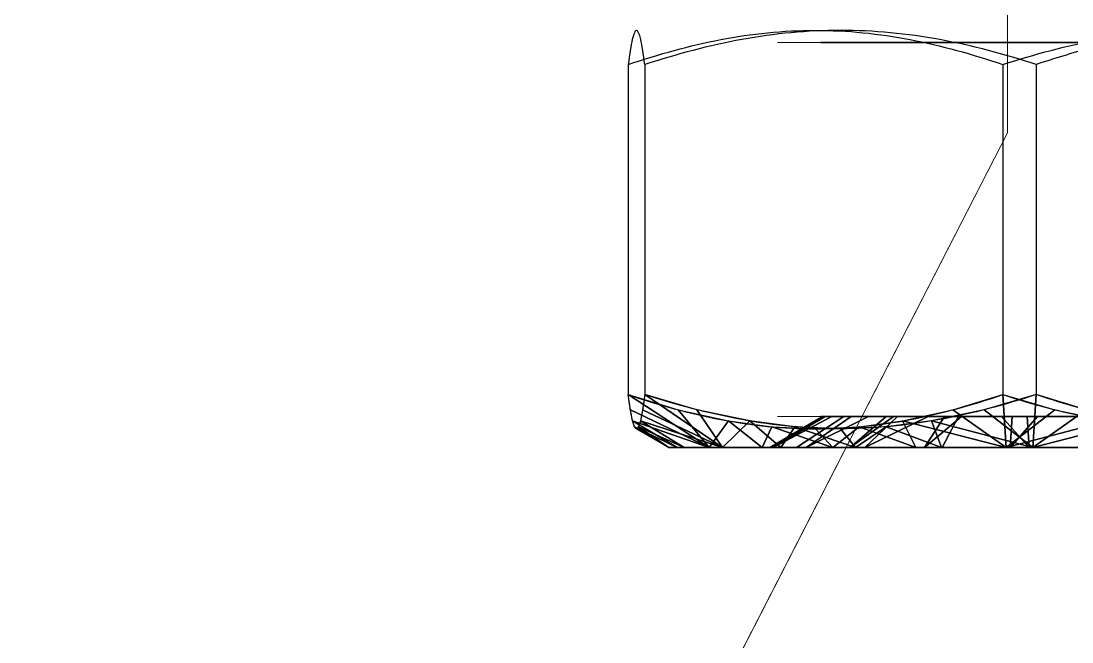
# Model space of a CAD drawing. Header units: millimetres. Extents: x -228 to 252, y -232 to 100.
# Drawn here: x 145.25 to 171.3, y -129.69 to -114.3 of the extents above; entities that cross this region are included whole.
import ezdxf
from ezdxf.lldxf.tags import DXFTag

# ---------------------------------------------------------------- set-up
doc = ezdxf.new("R2010")
doc.units = ezdxf.units.MM
doc.layers.add('1', color=7, linetype='Continuous', true_color=0xffffff)
tags = doc.linetypes.add('DASHED', pattern=[25.72, 12.86, -12.86]).pattern_tags.tags
tags[6:7] = [DXFTag(74, 4), DXFTag(75, 0), DXFTag(340, '0'), DXFTag(46, 0.0), DXFTag(50, 0.0), DXFTag(44, 0.0), DXFTag(45, 0.0)]
tags[4:5] = [DXFTag(74, 4), DXFTag(75, 0), DXFTag(340, '0'), DXFTag(46, 0.0), DXFTag(50, 0.0), DXFTag(44, 0.0), DXFTag(45, 0.0)]

# ---------------------------------------------------------------- blocks, each defined once
blk = doc.blocks.new('UG_SURFACE_022')
at = {"layer": '1', "color": 60, "linetype": 'Continuous', "lineweight": 18}
for points in [[(138.999999, 79.999998, -119.999997), (138.999999, 21, -5), (138.999999, 21), (138.999999, 46.328951)], [(150.999993, 46.328951), (150.999993, 21), (150.999993, 21, -5), (150.999993, 79.999998, -119.999997)], [(138.999999, 21, -5), (150.999993, 21, -5), (150.999993, 21), (138.999999, 21)]]:
    blk.add_3dface(points, dxfattribs=at)
blk = doc.blocks.new('plohadka_fiksatora_traversi_BODY')
at = {"layer": '1', "color": 60, "linetype": 'Continuous', "lineweight": 18}
for p, q in [((139, 80, -120), (139, 21, -5)), ((151, 21, -5), (151, 80, -120)), ((139, 21), (139, 21, -5)), ((139, 21, -5), (151, 21, -5)), ((151, 21), (151, 21, -5))]:
    blk.add_line(p, q, dxfattribs=at)
blk.add_blockref('UG_SURFACE_022', (0, 0), dxfattribs=at)
blk = doc.blocks.new('UG_SURFACE_025')
at = {"layer": '1', "color": 110, "linetype": 'Continuous', "lineweight": 25}
for points in [[(-6.215565, 8.234326, 0.933488), (-5.484827, 9.5, 1.310386), (-4.35, 7.534421)], [(-4.35, 7.534421), (-5.484827, 9.5, 1.310386), (-4.024318, 9.5, 0.933705)], [(-4.35, 7.534421), (-4.024318, 9.5, 0.933705), (-2.545517, 9.5, 0.655364)], [(-2.545517, 9.5, 0.655364), (-2.251726, 8.403555), (-4.35, 7.534421)], [(-1.085301, 6.155048), (-3.125, 5.412659), (-4.35, 7.534421), (-2.251726, 8.403555)], [(-6.954483, 6.954483, 0.655364), (-6.215565, 8.234326, 0.933488), (-4.35, 7.534421)], [(-4.35, 7.534421), (-6.151829, 6.151829), (-6.954483, 6.954483, 0.655364)], [(-6.151829, 6.151829), (-4.35, 7.534421), (-3.125, 5.412659), (-4.787778, 4.017422)], [(-7.587312, 5.858391, 0.511431), (-6.954483, 6.954483, 0.655364), (-6.151829, 6.151829)], [(-7.587312, 5.858391, 0.511431), (-6.151829, 6.151829), (-7.534421, 4.35)], [(-7.534421, 4.35), (-6.151829, 6.151829), (-4.787778, 4.017422)], [(-3.125, 5.412659), (-1.085301, 6.155048), (-0.855478, 4.851656, 0.764123), (-1.861295, 4.485568, 0.764123)], [(-7.534421, 4.35), (-8.227241, 4.75, 0.46188), (-7.587312, 5.858391, 0.511431)], [(-4.787778, 4.017422), (-3.125, 5.412659), (-2.46325, 4.266474, 0.764123), (-3.447503, 3.440588, 0.764123)], [(-1.861295, 4.485568, 0.764123), (-2.46325, 4.266474, 0.764123), (-3.125, 5.412659)], [(-8.867012, 3.641885, 0.511407), (-8.227241, 4.75, 0.46188), (-7.534421, 4.35)], [(-7.534421, 4.35), (-8.403555, 2.251726), (-8.867012, 3.641885, 0.511407)], [(-4.787778, 4.017422), (-5.873079, 2.137626), (-8.403555, 2.251726), (-7.534421, 4.35)], [(-5.873079, 2.137626), (-4.787778, 4.017422), (-3.773918, 3.166693, 0.764123), (-4.523175, 1.868941, 0.764123)], [(-3.447503, 3.440588, 0.764123), (-3.773918, 3.166693, 0.764123), (-4.787778, 4.017422)], [(-8.403555, 2.251726), (-9.5, 2.545517, 0.655364), (-8.867012, 3.641885, 0.511407)], [(-8.7, 0), (-10.238391, 1.266585, 0.933251), (-9.5, 2.545517, 0.655364)], [(-9.5, 2.545517, 0.655364), (-8.403555, 2.251726), (-8.7, 0)], [(-5.873079, 2.137626), (-6.25, 0), (-8.7, 0), (-8.403555, 2.251726)], [(-4.629396, 1.684962, 0.764123), (-4.9265, 0, 0.764123), (-6.25, 0), (-5.873079, 2.137626)], [(-4.523175, 1.868941, 0.764123), (-4.629396, 1.684962, 0.764123), (-5.873079, 2.137626)], [(-8.7, 0), (-10.969655, 0, 1.310386), (-10.238391, 1.266585, 0.933251)], [(-10.238918, -1.265674, 0.933488), (-10.969655, 0, 1.310386), (-8.7, 0)], [(-9.5, -2.545517, 0.655364), (-10.238918, -1.265674, 0.933488), (-8.7, 0)], [(-8.7, 0), (-8.403555, -2.251726), (-9.5, -2.545517, 0.655364)], [(-8.403555, -2.251726), (-8.7, 0), (-6.25, 0), (-5.873079, -2.137626)], [(-4.9265, 0, 0.764123), (-4.629396, -1.684962, 0.764123), (-5.873079, -2.137626), (-6.25, 0)], [(-5.873079, -2.137626), (-4.629396, -1.684962, 0.764123), (-4.523175, -1.868941, 0.764123)], [(-4.523175, -1.868941, 0.764123), (-3.773918, -3.166693, 0.764123), (-4.787778, -4.017422), (-5.873079, -2.137626)], [(-8.867171, -3.64161, 0.511431), (-9.5, -2.545517, 0.655364), (-8.403555, -2.251726)], [(-8.867171, -3.64161, 0.511431), (-8.403555, -2.251726), (-7.534421, -4.35)], [(-7.534421, -4.35), (-8.403555, -2.251726), (-5.873079, -2.137626)], [(-5.873079, -2.137626), (-4.787778, -4.017422), (-6.151829, -6.151829), (-7.534421, -4.35)], [(-4.787778, -4.017422), (-3.773918, -3.166693, 0.764123), (-3.447503, -3.440588, 0.764123)], [(-7.534421, -4.35), (-8.227241, -4.75, 0.46188), (-8.867171, -3.64161, 0.511431)], [(-3.447503, -3.440588, 0.764123), (-2.46325, -4.266474, 0.764123), (-3.125, -5.412659), (-4.787778, -4.017422)], [(4.787778, -4.017422), (3.125, -5.412659), (2.46325, -4.266474, 0.764123), (3.447503, -3.440588, 0.764123)], [(-4.787778, -4.017422), (-3.125, -5.412659), (-4.35, -7.534421), (-6.151829, -6.151829)], [(6.151829, -6.151829), (4.35, -7.534421), (3.125, -5.412659), (4.787778, -4.017422)], [(-7.587471, -5.858115, 0.511407), (-8.227241, -4.75, 0.46188), (-7.534421, -4.35)], [(-7.534421, -4.35), (-6.151829, -6.151829), (-7.587471, -5.858115, 0.511407)], [(-3.125, -5.412659), (-2.46325, -4.266474, 0.764123), (-1.861295, -4.485568, 0.764123)], [(1.861295, -4.485568, 0.764123), (2.46325, -4.266474, 0.764123), (3.125, -5.412659)], [(-1.861295, -4.485568, 0.764123), (-0.855478, -4.851656, 0.764123), (-1.085301, -6.155048), (-3.125, -5.412659)], [(3.125, -5.412659), (1.085301, -6.155048), (0.855478, -4.851656, 0.764123), (1.861295, -4.485568, 0.764123)], [(-1.085301, -6.155048), (-0.855478, -4.851656, 0.764123), (0, -4.851656, 0.764123)], [(0, -4.851656, 0.764123), (0.855478, -4.851656, 0.764123), (1.085301, -6.155048), (-1.085301, -6.155048)], [(-2.251726, -8.403555), (-4.35, -7.534421), (-3.125, -5.412659), (-1.085301, -6.155048)], [(1.085301, -6.155048), (3.125, -5.412659), (4.35, -7.534421), (2.251726, -8.403555)], [(-6.151829, -6.151829), (-6.954483, -6.954483, 0.655364), (-7.587471, -5.858115, 0.511407)], [(-6.954483, -6.954483, 0.655364), (-6.151829, -6.151829), (-4.35, -7.534421)], [(0, -8.7), (-2.251726, -8.403555), (-1.085301, -6.155048)], [(-1.085301, -6.155048), (1.085301, -6.155048), (2.251726, -8.403555), (0, -8.7)], [(4.35, -7.534421), (6.151829, -6.151829), (6.954483, -6.954483, 0.655364)], [(-4.35, -7.534421), (-6.216091, -8.233415, 0.933251), (-6.954483, -6.954483, 0.655364)], [(6.954483, -6.954483, 0.655364), (6.215565, -8.234326, 0.933488), (4.35, -7.534421)], [(-4.35, -7.534421), (-5.484827, -9.5, 1.310386), (-6.216091, -8.233415, 0.933251)], [(-4.024318, -9.5, 0.933705), (-5.484827, -9.5, 1.310386), (-4.35, -7.534421)], [(-4.35, -7.534421), (-2.251726, -8.403555), (-2.545517, -9.5, 0.655364)], [(-2.545517, -9.5, 0.655364), (-4.024318, -9.5, 0.933705), (-4.35, -7.534421)], [(2.545517, -9.5, 0.655364), (2.251726, -8.403555), (4.35, -7.534421)], [(4.35, -7.534421), (4.028095, -9.5, 0.934556), (2.545517, -9.5, 0.655364)], [(4.35, -7.534421), (5.484827, -9.5, 1.310386), (4.028095, -9.5, 0.934556)], [(6.215565, -8.234326, 0.933488), (5.484827, -9.5, 1.310386), (4.35, -7.534421)], [(-1.276581, -9.5, 0.511179), (-2.545517, -9.5, 0.655364), (-2.251726, -8.403555)], [(-1.276581, -9.5, 0.511179), (-2.251726, -8.403555), (0, -8.7)], [(0, -8.7), (2.251726, -8.403555), (1.275243, -9.5, 0.511076)], [(2.251726, -8.403555), (2.545517, -9.5, 0.655364), (1.275243, -9.5, 0.511076)], [(0, -8.7), (0, -9.5, 0.46188), (-1.276581, -9.5, 0.511179)], [(1.275243, -9.5, 0.511076), (0, -9.5, 0.46188), (0, -8.7)]]:
    blk.add_3dface(points, dxfattribs=at)
blk = doc.blocks.new('1039-m12p_BODY')
at = {"layer": '1', "color": 110, "linetype": 'Continuous', "lineweight": 25}
for p, q in [((-5.485, 9.5, 9.49), (-5.485, 9.5, 1.31)), ((-10.97, 0, 9.49), (-10.97, 0, 1.31)), ((-5.485, -9.5, 9.49), (-5.485, -9.5, 1.31)), ((5.485, -9.5, 9.49), (5.485, -9.5, 1.31))]:
    blk.add_line(p, q, dxfattribs=at)
for centre, radius in [((0, 0), 8.7), ((0, 0), 6.25), ((0, 0, 10.036), 4.927)]:
    blk.add_circle(centre, radius, dxfattribs=at)
at = {"layer": '1', "color": 51, "linetype": 'DASHED', "lineweight": 13}
for centre in [(0, 0, 0.764), (0, 0, 10.036)]:
    blk.add_circle(centre, 6, dxfattribs=at)
at = {"layer": '1', "color": 110, "linetype": 'Continuous', "lineweight": 25, "extrusion": (6.60227e-17, 0, -1)}
blk.add_circle((0, 0, -0.764), 4.927, dxfattribs=at)
at = {"layer": '1', "color": 110, "linetype": 'Continuous', "lineweight": 25, "extrusion": (0.866025, -0.5, -3.81559e-16)}
blk.add_open_spline([(-10.97, 0, 9.49), (-10.522, 0.776, 9.748), (-10.071, 1.557, 9.961), (-9.159, 3.136, 10.256), (-8.699, 3.933, 10.338), (-7.999, 5.145, 10.338), (-7.765, 5.55, 10.319), (-7.302, 6.353, 10.241), (-7.072, 6.752, 10.184), (-6.385, 7.94, 9.962), (-5.933, 8.723, 9.748), (-5.485, 9.5, 9.49)], degree=3, knots=[0, 0, 0, 0, 0.25, 0.25, 0.5, 0.5, 0.625, 0.625, 0.75, 0.75, 1, 1, 1, 1], dxfattribs=at)
at = {"layer": '1', "color": 110, "linetype": 'Continuous', "lineweight": 25, "extrusion": (-0.866025, 0.5, 3.81559e-15)}
blk.add_open_spline([(-10.97, 0, 1.31), (-10.522, 0.776, 1.052), (-10.071, 1.557, 0.839), (-9.159, 3.136, 0.544), (-8.699, 3.933, 0.462), (-7.999, 5.145, 0.462), (-7.765, 5.55, 0.481), (-7.302, 6.353, 0.559), (-7.072, 6.752, 0.616), (-6.385, 7.94, 0.838), (-5.933, 8.723, 1.052), (-5.485, 9.5, 1.31)], degree=3, knots=[0, 0, 0, 0, 0.25, 0.25, 0.5, 0.5, 0.625, 0.625, 0.75, 0.75, 1, 1, 1, 1], dxfattribs=at)
at = {"layer": '1', "color": 110, "linetype": 'Continuous', "lineweight": 25, "extrusion": (2.10514e-15, 1, 8.43378e-16)}
blk.add_open_spline([(-5.485, 9.5, 1.31), (-4.592, 9.5, 1.053), (-3.678, 9.5, 0.837), (-1.847, 9.5, 0.541), (-0.926, 9.5, 0.462), (0.929, 9.5, 0.462), (1.869, 9.5, 0.544), (3.7, 9.5, 0.841), (4.598, 9.5, 1.054), (5.485, 9.5, 1.31)], degree=3, knots=[0, 0, 0, 0, 0.25, 0.25, 0.5, 0.5, 0.75, 0.75, 1, 1, 1, 1], dxfattribs=at)
at = {"layer": '1', "color": 110, "linetype": 'Continuous', "lineweight": 25, "extrusion": (-2.10514e-15, -1, -1.24988e-15)}
blk.add_open_spline([(-5.485, 9.5, 9.49), (-4.592, 9.5, 9.747), (-3.678, 9.5, 9.963), (-1.847, 9.5, 10.259), (-0.926, 9.5, 10.338), (0.929, 9.5, 10.338), (1.869, 9.5, 10.256), (3.7, 9.5, 9.959), (4.598, 9.5, 9.746), (5.485, 9.5, 9.49)], degree=3, knots=[0, 0, 0, 0, 0.25, 0.25, 0.5, 0.5, 0.75, 0.75, 1, 1, 1, 1], dxfattribs=at)
at = {"layer": '1', "color": 110, "linetype": 'Continuous', "lineweight": 25, "extrusion": (0.866025, 0.5, 7.63119e-16)}
blk.add_open_spline([(-5.485, -9.5, 9.49), (-5.933, -8.724, 9.748), (-6.384, -7.943, 9.961), (-7.295, -6.364, 10.256), (-7.756, -5.567, 10.338), (-8.455, -4.355, 10.338), (-8.689, -3.95, 10.319), (-9.153, -3.147, 10.241), (-9.383, -2.748, 10.184), (-10.069, -1.56, 9.962), (-10.521, -0.777, 9.748), (-10.97, 0, 9.49)], degree=3, knots=[0, 0, 0, 0, 0.25, 0.25, 0.5, 0.5, 0.625, 0.625, 0.75, 0.75, 1, 1, 1, 1], dxfattribs=at)
at = {"layer": '1', "color": 110, "linetype": 'Continuous', "lineweight": 25, "extrusion": (-0.866025, -0.5, -2.67092e-15)}
blk.add_open_spline([(-5.485, -9.5, 1.31), (-5.933, -8.724, 1.052), (-6.384, -7.943, 0.839), (-7.295, -6.364, 0.544), (-7.756, -5.567, 0.462), (-8.455, -4.355, 0.462), (-8.689, -3.95, 0.481), (-9.153, -3.147, 0.559), (-9.383, -2.748, 0.616), (-10.069, -1.56, 0.838), (-10.521, -0.777, 1.052), (-10.97, 0, 1.31)], degree=3, knots=[0, 0, 0, 0, 0.25, 0.25, 0.5, 0.5, 0.625, 0.625, 0.75, 0.75, 1, 1, 1, 1], dxfattribs=at)
at = {"layer": '1', "color": 110, "linetype": 'Continuous', "lineweight": 25, "extrusion": (0.866025, -0.5, -1.52624e-15)}
blk.add_open_spline([(10.97, 0, 9.49), (10.522, -0.776, 9.748), (10.071, -1.557, 9.961), (9.159, -3.136, 10.256), (8.699, -3.933, 10.338), (7.999, -5.145, 10.338), (7.765, -5.55, 10.319), (7.302, -6.353, 10.241), (7.072, -6.752, 10.184), (6.385, -7.94, 9.962), (5.933, -8.723, 9.748), (5.485, -9.5, 9.49)], degree=3, knots=[0, 0, 0, 0, 0.25, 0.25, 0.5, 0.5, 0.625, 0.625, 0.75, 0.75, 1, 1, 1, 1], dxfattribs=at)
at = {"layer": '1', "color": 110, "linetype": 'Continuous', "lineweight": 25, "extrusion": (-0.866025, 0.5, -1.14468e-15)}
blk.add_open_spline([(10.97, 0, 1.31), (10.522, -0.776, 1.052), (10.071, -1.557, 0.839), (9.159, -3.136, 0.544), (8.699, -3.933, 0.462), (7.999, -5.145, 0.462), (7.765, -5.55, 0.481), (7.302, -6.353, 0.559), (7.072, -6.752, 0.616), (6.385, -7.94, 0.838), (5.933, -8.723, 1.052), (5.485, -9.5, 1.31)], degree=3, knots=[0, 0, 0, 0, 0.25, 0.25, 0.5, 0.5, 0.625, 0.625, 0.75, 0.75, 1, 1, 1, 1], dxfattribs=at)
at = {"layer": '1', "color": 110, "linetype": 'Continuous', "lineweight": 25, "extrusion": (4.04834e-15, 1, -1.27648e-15)}
blk.add_open_spline([(5.485, -9.5, 1.31), (4.598, -9.5, 1.054), (3.7, -9.5, 0.841), (1.869, -9.5, 0.544), (0.929, -9.5, 0.462), (-0.926, -9.5, 0.462), (-1.847, -9.5, 0.541), (-3.678, -9.5, 0.837), (-4.592, -9.5, 1.053), (-5.485, -9.5, 1.31)], degree=3, knots=[0, 0, 0, 0, 0.25, 0.25, 0.5, 0.5, 0.75, 0.75, 1, 1, 1, 1], dxfattribs=at)
at = {"layer": '1', "color": 110, "linetype": 'Continuous', "lineweight": 25, "extrusion": (-4.04834e-15, -1, -1.27648e-15)}
blk.add_open_spline([(5.485, -9.5, 9.49), (4.598, -9.5, 9.746), (3.7, -9.5, 9.959), (1.869, -9.5, 10.256), (0.929, -9.5, 10.338), (-0.926, -9.5, 10.338), (-1.847, -9.5, 10.259), (-3.678, -9.5, 9.963), (-4.592, -9.5, 9.747), (-5.485, -9.5, 9.49)], degree=3, knots=[0, 0, 0, 0, 0.25, 0.25, 0.5, 0.5, 0.75, 0.75, 1, 1, 1, 1], dxfattribs=at)
at = {"layer": '1', "color": 110, "linetype": 'Continuous', "lineweight": 25}
blk.add_blockref('UG_SURFACE_025', (0, 0), dxfattribs=at)

msp = doc.modelspace()

# ---------------------------------------------------------------- block references
at = {"layer": '1', "color": 172, "linetype": 'Continuous', "lineweight": 18, "extrusion": (0, 1, 0)}
for name, p, rotation in [('plohadka_fiksatora_traversi_BODY', (-190.7039, 145, -112.066905), 270), ('1039-m12p_BODY', (-170, -120, -124.866905), 152.159853), ('1039-m12p_BODY', (-170, 120, -124.866905), 152.159853)]:
    msp.add_blockref(name, p, dxfattribs=dict(at, rotation=rotation))

doc.saveas('drawing.dxf')
